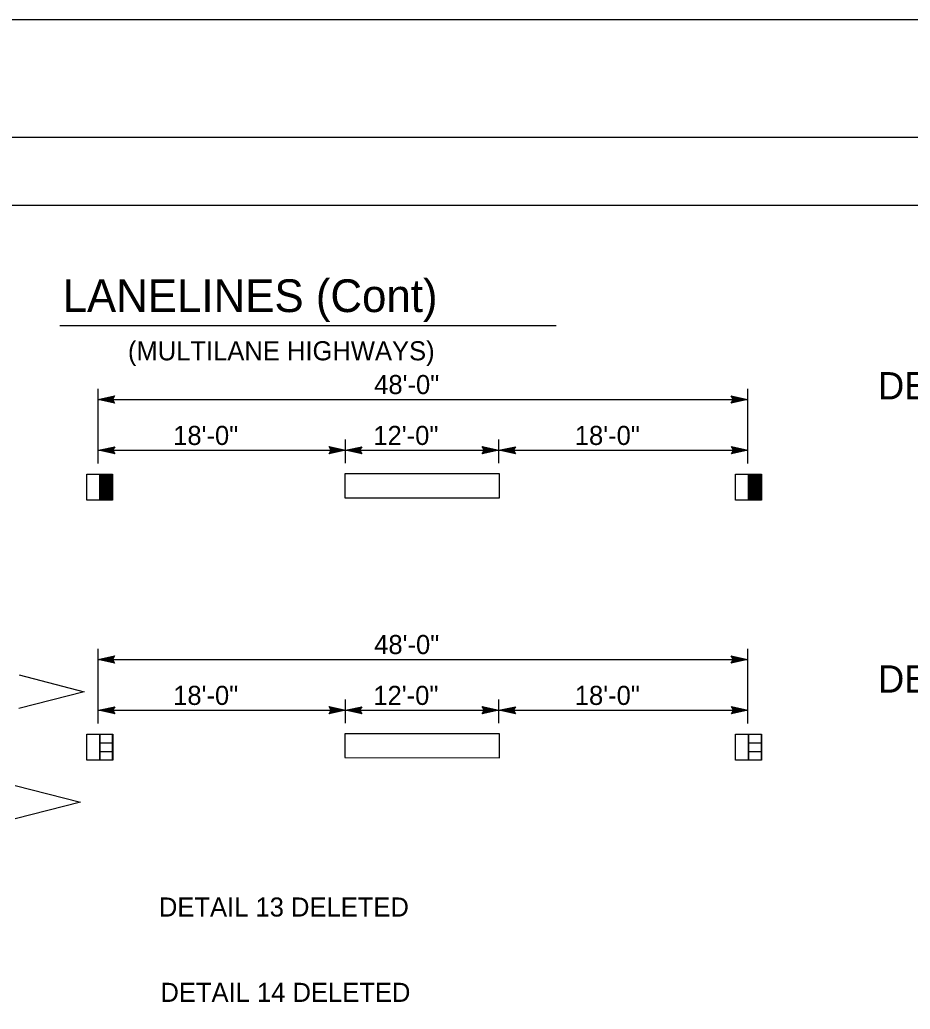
# Model space of a CAD drawing. Extents: x -893 to 867, y -474 to 712.
# Drawn here: x -295.4 to 30.7, y 349.3 to 712 of the extents above; entities that cross this region are included whole.
import ezdxf

# ---------------------------------------------------------------- set-up
doc = ezdxf.new("R2010")
doc.units = 0
for name, color, linetype in [('10 Sheet Format', 7, 'Continuous'), ('56 Stage 3 Anno', 7, 'Continuous'), ('57 Undefined', 7, 'Continuous'), ('60 Nongeo Data', 7, 'Continuous')]:
    doc.layers.add(name, color=color, linetype=linetype)

msp = doc.modelspace()

# ---------------------------------------------------------------- linework, layer by layer
at = {"layer": '10 Sheet Format'}
msp.add_line((-813.45, 643.96), (811.54, 643.96), dxfattribs=at)
for points in [[(-893.46, -474.04), (866.54, -474.04), (866.54, 711.96), (-893.46, 711.96)], [(-863.43, 668.96), (836.57, 668.96), (836.57, -431.04), (-863.43, -431.04)], [(-863.43, 668.96), (836.57, 668.96), (836.57, -431.04), (-863.43, -431.04)]]:
    msp.add_lwpolyline(points, close=True, dxfattribs=at)
at = {"layer": '56 Stage 3 Anno'}
for p, q in [((-266.67, 549.36), (-266.67, 576.74)), ((-28.73, 549.35), (-28.73, 576.74)), ((-266.67, 572.8), (-260.67, 574.13)), ((-265.28, 572.81), (-260.91, 573.77)), ((-263.91, 572.8), (-261.08, 573.43)), ((-262.53, 572.8), (-261.32, 573.07)), ((-260.67, 574.13), (-261.47, 572.8)), ((-260.67, 574.13), (-260.67, 574.13)), ((-34.03, 572.8), (-34.83, 574.14)), ((-34.83, 574.14), (-34.83, 574.14)), ((-34.83, 574.14), (-28.83, 572.8)), ((-34.61, 573.79), (-30.21, 572.8)), ((-34.38, 573.43), (-31.59, 572.81)), ((-34.2, 573.08), (-32.98, 572.81)), ((-266.67, 572.8), (-28.83, 572.8)), ((-260.67, 571.46), (-266.67, 572.8)), ((-266.67, 572.8), (-266.67, 572.8)), ((-260.89, 571.82), (-265.29, 572.8)), ((-261.12, 572.18), (-263.91, 572.8)), ((-261.3, 572.53), (-262.53, 572.8)), ((-261.47, 572.8), (-260.67, 571.46)), ((-260.67, 571.46), (-260.67, 571.46)), ((-28.83, 572.8), (-34.83, 571.47)), ((-34.83, 571.47), (-34.03, 572.8)), ((-34.83, 571.47), (-34.83, 571.47)), ((-30.22, 572.8), (-34.6, 571.83)), ((-31.59, 572.81), (-34.42, 572.18)), ((-32.98, 572.81), (-34.18, 572.54)), ((-28.83, 572.8), (-28.83, 572.8)), ((-266.61, 554.16), (-260.61, 555.49)), ((-265.22, 554.16), (-260.85, 555.13)), ((-260.61, 555.49), (-261.41, 554.16)), ((-260.61, 555.49), (-260.61, 555.49)), ((-181.33, 554.16), (-182.13, 555.5)), ((-182.13, 555.5), (-182.13, 555.5)), ((-182.13, 555.5), (-176.13, 554.16)), ((-181.92, 555.14), (-177.51, 554.16)), ((-176.13, 549.49), (-176.13, 558.09)), ((-176.13, 554.16), (-170.13, 555.49)), ((-174.74, 554.16), (-170.37, 555.13)), ((-170.13, 555.49), (-170.93, 554.16)), ((-170.13, 555.49), (-170.13, 555.49)), ((-125.19, 554.16), (-125.99, 555.5)), ((-125.99, 555.5), (-125.99, 555.5)), ((-125.99, 555.5), (-119.99, 554.16)), ((-125.78, 555.14), (-121.37, 554.16)), ((-119.89, 549.41), (-119.89, 558.09)), ((-119.89, 554.16), (-113.89, 555.49)), ((-118.5, 554.16), (-114.12, 555.13)), ((-113.89, 555.49), (-114.69, 554.16)), ((-113.89, 555.49), (-113.89, 555.49)), ((-33.88, 554.16), (-34.68, 555.5)), ((-34.68, 555.5), (-34.68, 555.5)), ((-34.68, 555.5), (-28.68, 554.16)), ((-34.46, 555.14), (-30.06, 554.16)), ((-266.61, 554.16), (-176.13, 554.16)), ((-260.61, 552.82), (-266.61, 554.16)), ((-266.61, 554.16), (-266.61, 554.16)), ((-260.83, 553.17), (-265.23, 554.15)), ((-263.85, 554.15), (-261.03, 554.78)), ((-261.06, 553.53), (-263.85, 554.15)), ((-262.47, 554.15), (-261.26, 554.42)), ((-261.24, 553.88), (-262.47, 554.15)), ((-261.41, 554.16), (-260.61, 552.82)), ((-260.61, 552.82), (-260.61, 552.82)), ((-176.13, 554.16), (-182.13, 552.83)), ((-182.13, 552.83), (-181.33, 554.16)), ((-182.13, 552.83), (-182.13, 552.83)), ((-177.52, 554.15), (-181.9, 553.18)), ((-178.9, 554.16), (-181.72, 553.53)), ((-181.68, 554.78), (-178.9, 554.16)), ((-181.51, 554.43), (-180.28, 554.16)), ((-180.28, 554.16), (-181.49, 553.89)), ((-176.13, 554.16), (-119.99, 554.16)), ((-170.13, 552.82), (-176.13, 554.16)), ((-176.13, 554.16), (-176.13, 554.16)), ((-176.13, 554.16), (-176.13, 554.16)), ((-170.35, 553.17), (-174.75, 554.15)), ((-173.37, 554.15), (-170.54, 554.78)), ((-170.58, 553.53), (-173.37, 554.15)), ((-171.99, 554.15), (-170.78, 554.42)), ((-170.76, 553.88), (-171.99, 554.15)), ((-170.93, 554.16), (-170.13, 552.82)), ((-170.13, 552.82), (-170.13, 552.82)), ((-119.99, 554.16), (-125.99, 552.83)), ((-125.99, 552.83), (-125.19, 554.16)), ((-125.99, 552.83), (-125.99, 552.83)), ((-121.38, 554.15), (-125.76, 553.18)), ((-122.76, 554.16), (-125.58, 553.53)), ((-125.54, 554.78), (-122.76, 554.16)), ((-125.37, 554.43), (-124.14, 554.16)), ((-124.14, 554.16), (-125.35, 553.89)), ((-119.99, 554.16), (-119.99, 554.16)), ((-119.89, 554.16), (-28.68, 554.16)), ((-113.89, 552.82), (-119.89, 554.16)), ((-119.89, 554.16), (-119.89, 554.16)), ((-114.1, 553.17), (-118.51, 554.15)), ((-117.12, 554.15), (-114.3, 554.78)), ((-114.34, 553.53), (-117.12, 554.15)), ((-115.74, 554.15), (-114.53, 554.42)), ((-114.51, 553.88), (-115.74, 554.15)), ((-114.69, 554.16), (-113.89, 552.82)), ((-113.89, 552.82), (-113.89, 552.82)), ((-28.68, 554.16), (-34.68, 552.83)), ((-34.68, 552.83), (-33.88, 554.16)), ((-34.68, 552.83), (-34.68, 552.83)), ((-30.07, 554.15), (-34.44, 553.18)), ((-31.44, 554.16), (-34.26, 553.53)), ((-34.23, 554.78), (-31.44, 554.16)), ((-34.05, 554.43), (-32.82, 554.16)), ((-32.82, 554.16), (-34.03, 553.89)), ((-28.68, 554.16), (-28.68, 554.16)), ((-266.67, 454.07), (-266.67, 481.45)), ((-266.67, 477.52), (-260.67, 478.85)), ((-260.67, 478.85), (-261.47, 477.52)), ((-260.67, 478.85), (-260.67, 478.85)), ((-34.03, 477.52), (-34.83, 478.86)), ((-34.83, 478.86), (-34.83, 478.86)), ((-34.83, 478.86), (-28.83, 477.52)), ((-28.73, 454.07), (-28.73, 481.45)), ((-266.67, 477.52), (-28.83, 477.52)), ((-260.67, 476.18), (-266.67, 477.52)), ((-266.67, 477.52), (-266.67, 477.52)), ((-260.89, 476.53), (-265.29, 477.51)), ((-265.28, 477.52), (-260.91, 478.49)), ((-263.91, 477.51), (-261.08, 478.14)), ((-261.12, 476.89), (-263.91, 477.51)), ((-262.53, 477.51), (-261.32, 477.78)), ((-261.3, 477.24), (-262.53, 477.51)), ((-261.47, 477.52), (-260.67, 476.18)), ((-260.67, 476.18), (-260.67, 476.18)), ((-28.83, 477.52), (-34.83, 476.19)), ((-34.83, 476.19), (-34.03, 477.52)), ((-34.83, 476.19), (-34.83, 476.19)), ((-34.61, 478.5), (-30.21, 477.52)), ((-30.22, 477.51), (-34.6, 476.54)), ((-31.59, 477.52), (-34.42, 476.89)), ((-34.38, 478.14), (-31.59, 477.52)), ((-34.2, 477.79), (-32.98, 477.52)), ((-32.98, 477.52), (-34.18, 477.25)), ((-28.83, 477.52), (-28.83, 477.52)), ((-176.13, 454.2), (-176.13, 462.8)), ((-119.89, 454.12), (-119.89, 462.8)), ((-266.61, 458.87), (-260.61, 460.2)), ((-266.61, 458.87), (-176.13, 458.87)), ((-260.61, 457.53), (-266.61, 458.87)), ((-266.61, 458.87), (-266.61, 458.87)), ((-260.83, 457.88), (-265.23, 458.87)), ((-265.22, 458.87), (-260.85, 459.84)), ((-263.85, 458.87), (-261.03, 459.49)), ((-261.06, 458.24), (-263.85, 458.87)), ((-262.47, 458.86), (-261.26, 459.13)), ((-261.24, 458.59), (-262.47, 458.86)), ((-260.61, 460.2), (-261.41, 458.87)), ((-261.41, 458.87), (-260.61, 457.53)), ((-260.61, 460.2), (-260.61, 460.2)), ((-260.61, 457.53), (-260.61, 457.53)), ((-181.33, 458.87), (-182.13, 460.21)), ((-182.13, 460.21), (-182.13, 460.21)), ((-182.13, 460.21), (-176.13, 458.87)), ((-176.13, 458.87), (-182.13, 457.54)), ((-182.13, 457.54), (-181.33, 458.87)), ((-182.13, 457.54), (-182.13, 457.54)), ((-181.92, 459.85), (-177.51, 458.87)), ((-177.52, 458.86), (-181.9, 457.9)), ((-178.9, 458.87), (-181.72, 458.24)), ((-181.68, 459.49), (-178.9, 458.87)), ((-181.51, 459.15), (-180.28, 458.87)), ((-180.28, 458.87), (-181.49, 458.6)), ((-176.13, 458.87), (-170.13, 460.2)), ((-176.13, 458.87), (-119.99, 458.87)), ((-170.13, 457.53), (-176.13, 458.87)), ((-176.13, 458.87), (-176.13, 458.87)), ((-176.13, 458.87), (-176.13, 458.87)), ((-170.35, 457.88), (-174.75, 458.87)), ((-174.74, 458.87), (-170.37, 459.84)), ((-173.37, 458.87), (-170.54, 459.49)), ((-170.58, 458.24), (-173.37, 458.87)), ((-171.99, 458.86), (-170.78, 459.13)), ((-170.76, 458.59), (-171.99, 458.86)), ((-170.13, 460.2), (-170.93, 458.87)), ((-170.93, 458.87), (-170.13, 457.53)), ((-170.13, 460.2), (-170.13, 460.2)), ((-170.13, 457.53), (-170.13, 457.53)), ((-125.19, 458.87), (-125.99, 460.21)), ((-125.99, 460.21), (-125.99, 460.21)), ((-125.99, 460.21), (-119.99, 458.87)), ((-119.99, 458.87), (-125.99, 457.54)), ((-125.99, 457.54), (-125.19, 458.87)), ((-125.99, 457.54), (-125.99, 457.54)), ((-125.78, 459.85), (-121.37, 458.87)), ((-121.38, 458.86), (-125.76, 457.9)), ((-122.76, 458.87), (-125.58, 458.24)), ((-125.54, 459.49), (-122.76, 458.87)), ((-125.37, 459.15), (-124.14, 458.87)), ((-124.14, 458.87), (-125.35, 458.6)), ((-119.99, 458.87), (-119.99, 458.87)), ((-119.89, 458.87), (-113.89, 460.2)), ((-119.89, 458.87), (-28.68, 458.87)), ((-113.89, 457.53), (-119.89, 458.87)), ((-119.89, 458.87), (-119.89, 458.87)), ((-114.1, 457.88), (-118.51, 458.87)), ((-118.5, 458.87), (-114.12, 459.84)), ((-117.12, 458.87), (-114.3, 459.49)), ((-114.34, 458.24), (-117.12, 458.87)), ((-115.74, 458.86), (-114.53, 459.13)), ((-114.51, 458.59), (-115.74, 458.86)), ((-113.89, 460.2), (-114.69, 458.87)), ((-114.69, 458.87), (-113.89, 457.53)), ((-113.89, 460.2), (-113.89, 460.2)), ((-113.89, 457.53), (-113.89, 457.53)), ((-33.88, 458.87), (-34.68, 460.21)), ((-34.68, 460.21), (-34.68, 460.21)), ((-34.68, 460.21), (-28.68, 458.87)), ((-28.68, 458.87), (-34.68, 457.54)), ((-34.68, 457.54), (-33.88, 458.87)), ((-34.68, 457.54), (-34.68, 457.54)), ((-34.46, 459.85), (-30.06, 458.87)), ((-30.07, 458.86), (-34.44, 457.9)), ((-31.44, 458.87), (-34.26, 458.24)), ((-34.23, 459.49), (-31.44, 458.87)), ((-34.05, 459.15), (-32.82, 458.87)), ((-32.82, 458.87), (-34.03, 458.6)), ((-28.68, 458.87), (-28.68, 458.87))]:
    msp.add_line(p, q, dxfattribs=at)
at = {"layer": '57 Undefined'}
msp.add_line((-280.73, 599.85), (-99, 599.85), dxfattribs=at)
at = {"layer": '60 Nongeo Data'}
for p, q in [((-295.68, 471.83), (-271.77, 465.69)), ((-271.77, 465.69), (-295.69, 459.55)), ((-266.11, 450.14), (-266.11, 440.58)), ((-28.5, 450.13), (-28.5, 440.58)), ((-266.1, 446.93), (-261.34, 446.93)), ((-28.49, 446.92), (-23.72, 446.92)), ((-266.1, 443.76), (-261.34, 443.76)), ((-28.49, 443.75), (-23.72, 443.75)), ((-297.03, 431.33), (-273.12, 425.19)), ((-273.12, 425.19), (-297.04, 419.05))]:
    msp.add_line(p, q, dxfattribs=at)
for points in [[(-270.88, 545.43), (-266.13, 545.43), (-266.13, 535.93), (-270.88, 535.93), (-270.88, 545.43)], [(-270.88, 545.43), (-266.13, 545.43), (-266.13, 535.93), (-270.88, 535.93), (-270.88, 545.43)], [(-266.13, 545.43), (-261.38, 545.43), (-261.38, 535.93), (-266.13, 535.93), (-266.13, 545.43)], [(-266.13, 545.43), (-261.38, 545.43), (-261.38, 535.93), (-266.13, 535.93), (-266.13, 545.43)], [(-265.89, 535.93), (-265.89, 545.43)], [(-265.64, 535.93), (-265.64, 545.43)], [(-265.39, 535.93), (-265.39, 545.43)], [(-265.14, 535.93), (-265.14, 545.43)], [(-264.89, 535.93), (-264.89, 545.43)], [(-264.64, 535.93), (-264.64, 545.43)], [(-264.39, 535.93), (-264.39, 545.43)], [(-264.14, 535.93), (-264.14, 545.43)], [(-263.89, 535.93), (-263.89, 545.43)], [(-263.64, 535.93), (-263.64, 545.43)], [(-263.39, 535.93), (-263.39, 545.43)], [(-263.14, 535.93), (-263.14, 545.43)], [(-262.89, 535.93), (-262.89, 545.43)], [(-262.64, 535.93), (-262.64, 545.43)], [(-262.39, 535.93), (-262.39, 545.43)], [(-262.14, 535.93), (-262.14, 545.43)], [(-261.89, 535.93), (-261.89, 545.43)], [(-261.64, 535.93), (-261.64, 545.43)], [(-261.39, 535.93), (-261.39, 545.43)], [(-33.26, 545.42), (-28.51, 545.42), (-28.51, 535.92), (-33.26, 535.92), (-33.26, 545.42)], [(-33.26, 545.42), (-28.51, 545.42), (-28.51, 535.92), (-33.26, 535.92), (-33.26, 545.42)], [(-28.51, 545.42), (-23.76, 545.42), (-23.76, 535.92), (-28.51, 535.92), (-28.51, 545.42)], [(-28.51, 545.42), (-23.76, 545.42), (-23.76, 535.92), (-28.51, 535.92), (-28.51, 545.42)], [(-28.27, 535.92), (-28.27, 545.42)], [(-28.02, 535.92), (-28.02, 545.42)], [(-27.77, 535.92), (-27.77, 545.42)], [(-27.52, 535.92), (-27.52, 545.42)], [(-27.27, 535.92), (-27.27, 545.42)], [(-27.02, 535.92), (-27.02, 545.42)], [(-26.77, 535.92), (-26.77, 545.42)], [(-26.52, 535.92), (-26.52, 545.42)], [(-26.27, 535.92), (-26.27, 545.42)], [(-26.02, 535.92), (-26.02, 545.42)], [(-25.77, 535.92), (-25.77, 545.42)], [(-25.52, 535.92), (-25.52, 545.42)], [(-25.27, 535.92), (-25.27, 545.42)], [(-25.02, 535.92), (-25.02, 545.42)], [(-24.77, 535.92), (-24.77, 545.42)], [(-24.52, 535.92), (-24.52, 545.42)], [(-24.27, 535.92), (-24.27, 545.42)], [(-24.02, 535.92), (-24.02, 545.42)], [(-23.77, 535.92), (-23.77, 545.42)], [(-270.88, 450.14), (-266.13, 450.14), (-266.13, 440.64), (-270.88, 440.64), (-270.88, 450.14)], [(-270.88, 450.14), (-266.13, 450.14), (-266.13, 440.64), (-270.88, 440.64), (-270.88, 450.14)], [(-270.88, 450.14), (-261.35, 450.14), (-261.35, 440.61), (-270.88, 440.61), (-270.88, 450.14)], [(-266.13, 450.14), (-261.38, 450.14), (-261.38, 440.64), (-266.13, 440.64), (-266.13, 450.14)], [(-266.13, 450.14), (-261.38, 450.14), (-261.38, 440.64), (-266.13, 440.64), (-266.13, 450.14)], [(-266.12, 442.6), (-266.12, 450.14)], [(-261.39, 440.64), (-261.39, 450.14)], [(-33.26, 450.13), (-28.51, 450.13), (-28.51, 440.63), (-33.26, 440.63), (-33.26, 450.13)], [(-33.26, 450.13), (-28.51, 450.13), (-28.51, 440.63), (-33.26, 440.63), (-33.26, 450.13)], [(-33.26, 450.13), (-23.73, 450.13), (-23.73, 440.6), (-33.26, 440.6), (-33.26, 450.13)], [(-28.51, 450.13), (-23.76, 450.13), (-23.76, 440.63), (-28.51, 440.63), (-28.51, 450.13)], [(-28.51, 450.13), (-23.76, 450.13), (-23.76, 440.63), (-28.51, 440.63), (-28.51, 450.13)], [(-28.5, 442.59), (-28.5, 450.13)], [(-23.77, 440.63), (-23.77, 450.13)]]:
    msp.add_lwpolyline(points, dxfattribs=at)
for points in [[(-176.33, 545.55), (-176.34, 536.8), (-119.72, 536.72), (-119.7, 545.48)], [(-176.33, 450.26), (-176.34, 441.51), (-119.72, 441.43), (-119.7, 450.19)]]:
    msp.add_lwpolyline(points, close=True, dxfattribs=at)

# ---------------------------------------------------------------- texts
at = {"layer": '57 Undefined'}
for s, height, p in [('LANELINES (Cont)', 12, (-279.72, 604.83)), ('(MULTILANE HIGHWAYS)', 7, (-255.79, 587.14)), ('48\'-0"', 7, (-165.59, 574.77)), ('DETAIL 21', 10, (18.9, 572.83)), ('18\'-0"', 7, (-239.22, 556.12)), ('12\'-0"', 7, (-165.9, 556.12)), ('18\'-0"', 7, (-92.12, 556.12)), ('48\'-0"', 7, (-165.59, 479.48)), ('DETAIL 22', 10, (18.9, 465.36)), ('18\'-0"', 7, (-239.22, 460.84)), ('12\'-0"', 7, (-165.9, 460.84)), ('18\'-0"', 7, (-92.12, 460.84)), ('DETAIL 13 DELETED ', 7, (-244.44, 383.27)), ('DETAIL 14 DELETED ', 7, (-243.89, 352))]:
    msp.add_text(s, height=height, dxfattribs=at).set_placement(p)

doc.saveas('drawing.dxf')
